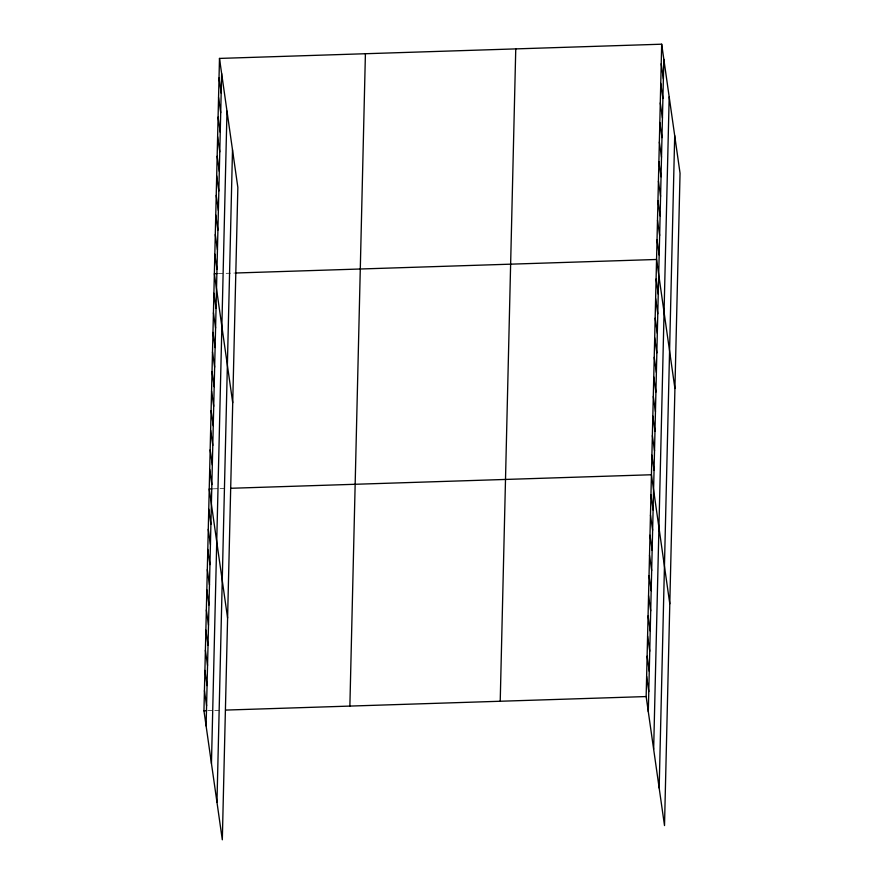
<?xml version="1.0" encoding="UTF-8"?>
<svg xmlns="http://www.w3.org/2000/svg" width="884" height="884" viewBox="0 0 884 884"><rect width="100%" height="100%" fill="white"/><g stroke="black" fill="none" stroke-linecap="round" stroke-linejoin="round"><path stroke-width="0.66" stroke-dasharray="4.42 3.31" d="M218.414 273.565L234.625 273.046M213.287 488.841L218.691 488.675M220.039 488.631L225.442 488.454M208.005 710.648L213.409 710.471M214.757 710.427L220.16 710.25"/><path stroke-width="1.33" d="M219.486 58.421L237.851 187.441L222.315 839.8L203.95 710.78L219.486 58.421L661.685 44.2L680.05 173.22L664.514 825.579L646.149 696.559L661.685 44.2M206.105 725.919L221.641 73.56M211.453 763.5L226.989 111.141M216.967 802.219L232.503 149.86M349.876 706.084L365.412 53.725M500.222 701.244L515.759 48.896M648.303 711.697L663.84 59.339M653.652 749.278L669.188 96.92M659.166 787.998L674.702 135.639M217.066 273.609L214.359 273.697L232.724 402.717M235.973 273.001L656.558 259.476L674.923 388.507M211.939 488.885L209.232 488.974L227.597 618.004M230.857 488.277L651.431 474.752L669.796 603.783M203.95 710.78L206.657 710.692M225.575 710.084L646.149 696.559M661.221 63.77L663.376 78.908M660.757 83.339L662.912 98.478M660.293 102.909L662.447 118.047M659.818 122.478L661.972 137.628M659.354 142.048L661.508 157.197M658.889 161.628L661.044 176.767M658.425 181.198L660.58 196.336M657.961 200.767L660.116 215.906M657.497 220.337L659.652 235.475M657.022 239.907L659.177 255.045M656.094 279.046L658.249 294.184M655.63 298.615L657.784 313.754M655.166 318.185L657.32 333.334M654.69 337.754L656.845 352.904M654.226 357.335L656.381 372.473M653.762 376.904L655.917 392.043M653.298 396.474L655.453 411.613M652.834 416.044L654.989 431.182M652.37 435.613L654.525 450.752M651.895 455.183L654.049 470.321M650.956 494.918L653.11 510.057M650.469 515.085L652.624 530.223M649.994 535.24L652.149 550.389M649.508 555.406L651.663 570.545M649.033 575.572L651.188 590.711M648.547 595.739L650.701 610.877M648.071 615.905L650.226 631.043M647.596 636.06L649.751 651.199M647.11 656.226L649.265 671.365M646.635 676.393L648.79 691.531M219.022 77.991L221.177 93.129M218.558 97.56L220.713 112.699M218.083 117.13L220.238 132.268M217.619 136.7L219.773 151.849M217.155 156.269L219.309 171.419M216.69 175.85L218.845 190.988M216.226 195.419L218.381 210.558M215.762 214.989L217.917 230.127M215.287 234.558L217.442 249.697M214.823 254.128L216.978 269.266M213.895 293.267L216.05 308.406M213.431 312.837L215.585 327.975M212.967 332.406L215.121 347.556M212.492 351.976L214.646 367.125M212.027 371.545L214.182 386.695M211.563 391.126L213.718 406.264M211.099 410.695L213.254 425.834M210.635 430.265L212.79 445.403M210.16 449.834L212.315 464.973M209.696 469.404L211.851 484.543M208.757 509.14L210.911 524.278M208.27 529.306L210.425 544.445M207.795 549.461L209.95 564.611M207.309 569.627L209.464 584.766M206.834 589.794L208.989 604.932M206.348 609.96L208.502 625.099M205.873 630.115L208.027 645.265M205.386 650.281L207.541 665.42M204.911 670.448L207.066 685.586M204.436 690.614L206.591 705.752"/></g></svg>
